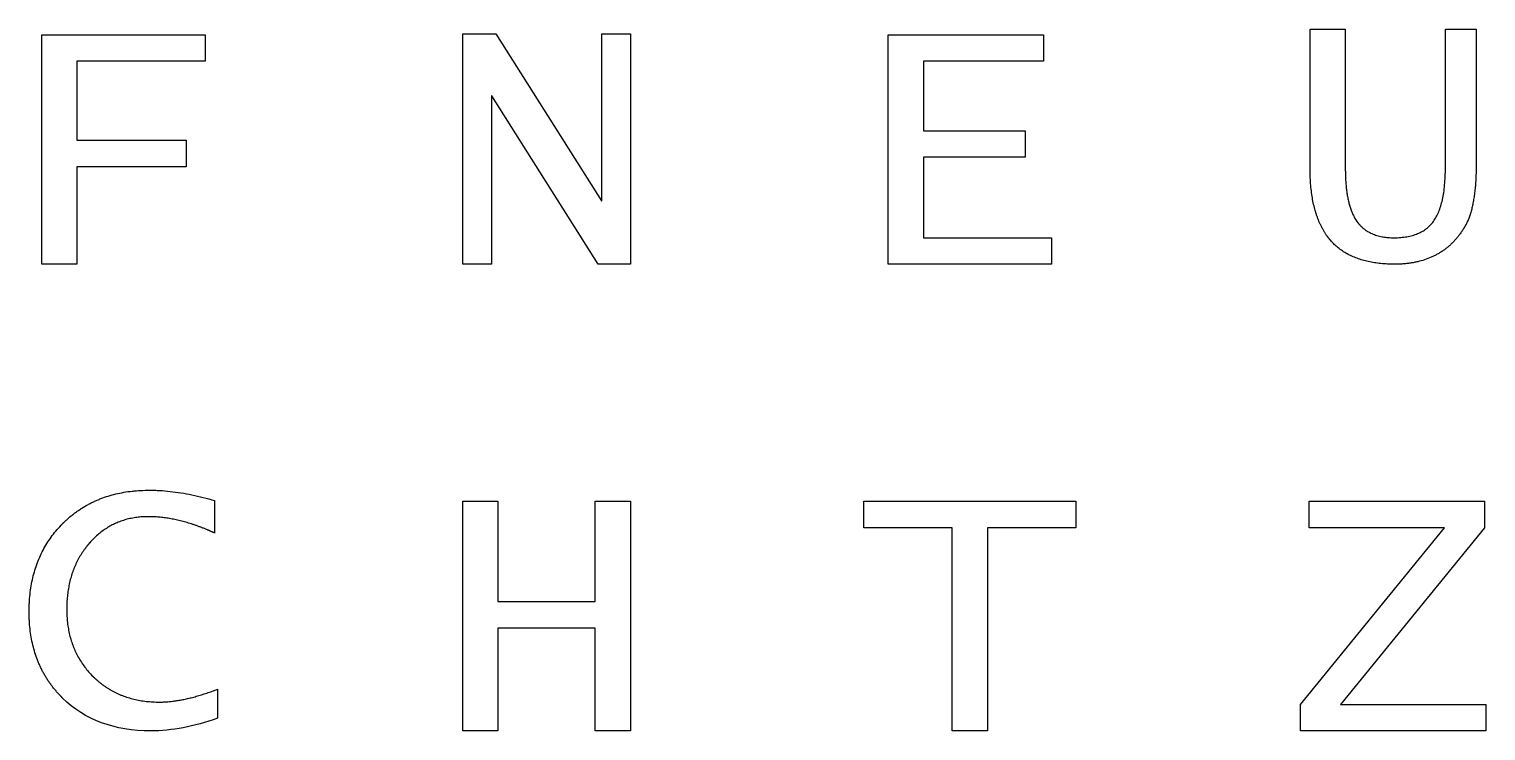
# Model space of a CAD drawing. Header units: millimetres. Extents: x -227 to 223, y -225 to 225.
# Drawn here: x -92.9 to 3.8, y -117.4 to -70.8 of the extents above; entities that cross this region are included whole.
import ezdxf

# ---------------------------------------------------------------- set-up
doc = ezdxf.new("R2010")
doc.units = ezdxf.units.MM
doc.layers.get('0').update_dxf_attribs({"linetype": 'CONTINUOUS'})

msp = doc.modelspace()

# ---------------------------------------------------------------- linework, layer by layer
for p, q in [((-7.843, -70.776), (-5.503, -70.776)), ((-7.843, -80.002), (-7.843, -70.776)), ((-5.503, -70.776), (-5.503, -80.034)), ((1.143, -79.977), (1.143, -70.776)), ((1.143, -70.776), (3.187, -70.776)), ((3.187, -70.776), (3.187, -79.632)), ((-80.572, -102.097), (-80.572, -104.251)), ((-80.369, -114.625), (-80.369, -116.552))]:
    msp.add_line(p, q)
for points in [[(-92.053, -86.395), (-92.053, -71.145), (-81.201, -71.145), (-81.201, -72.906), (-89.712, -72.906), (-89.712, -78.156), (-82.451, -78.156), (-82.451, -79.916), (-89.712, -79.916), (-89.712, -86.395)], [(-64.102, -86.395), (-64.102, -71.097), (-61.89, -71.097), (-54.892, -82.188), (-54.868, -82.188), (-54.868, -71.097), (-52.953, -71.097), (-52.953, -86.395), (-55.115, -86.395), (-62.162, -75.218), (-62.199, -75.218), (-62.199, -86.395)], [(-35.853, -86.395), (-35.853, -71.145), (-25.549, -71.145), (-25.549, -72.906), (-33.513, -72.906), (-33.513, -77.527), (-26.762, -77.527), (-26.762, -79.288), (-33.513, -79.288), (-33.513, -84.635), (-25.001, -84.635), (-25.001, -86.395)], [(-64.102, -117.395), (-64.102, -102.145), (-61.761, -102.145), (-61.761, -108.811), (-55.306, -108.811), (-55.306, -102.145), (-52.953, -102.145), (-52.953, -117.395), (-55.306, -117.395), (-55.306, -110.572), (-61.761, -110.572), (-61.761, -117.395)], [(-31.606, -117.395), (-31.606, -103.906), (-37.464, -103.906), (-37.464, -102.145), (-23.391, -102.145), (-23.391, -103.906), (-29.253, -103.906), (-29.253, -117.395)], [(-8.485, -117.395), (-8.485, -115.635), (1.086, -103.906), (-7.9, -103.906), (-7.9, -102.145), (3.735, -102.145), (3.735, -103.906), (-5.823, -115.635), (3.828, -115.635), (3.828, -117.395)]]:
    msp.add_lwpolyline(points, close=True)
for points, knots in [([(-6.472, -84.825), (-6.472, -84.825), (-6.472, -84.825), (-6.473, -84.825), (-6.473, -84.824), (-6.474, -84.823), (-6.475, -84.822), (-6.476, -84.821), (-6.477, -84.819), (-6.479, -84.817), (-6.481, -84.815), (-6.483, -84.812), (-6.486, -84.809), (-6.49, -84.805), (-6.495, -84.799), (-6.5, -84.792), (-6.508, -84.784), (-6.515, -84.776), (-6.522, -84.768), (-6.531, -84.756), (-6.543, -84.742), (-6.556, -84.726), (-6.57, -84.709), (-6.588, -84.686), (-6.611, -84.657), (-6.638, -84.623), (-6.665, -84.587), (-6.691, -84.552), (-6.717, -84.516), (-6.751, -84.468), (-6.793, -84.407), (-6.843, -84.332), (-6.891, -84.255), (-6.938, -84.177), (-6.999, -84.071), (-7.073, -83.935), (-7.156, -83.766), (-7.235, -83.591), (-7.309, -83.411), (-7.378, -83.224), (-7.442, -83.032), (-7.522, -82.765), (-7.61, -82.416), (-7.696, -81.978), (-7.762, -81.517), (-7.809, -81.033), (-7.837, -80.525), (-7.843, -80.179), (-7.843, -80.002)], [0, 0, 0, 0, 0.0000339, 0.0000678, 0.0001356, 0.0002713, 0.0004069, 0.0005426, 0.0008139, 0.0010853, 0.0013567, 0.0016281, 0.0021711, 0.0027142, 0.0032574, 0.0043443, 0.0054317, 0.0065196, 0.0076081, 0.0086971, 0.0108769, 0.0130589, 0.0152434, 0.0174302, 0.0218115, 0.0262032, 0.0306058, 0.0350199, 0.0394458, 0.043884, 0.0527992, 0.0617692, 0.0707977, 0.0798881, 0.089044, 0.1075645, 0.1263862, 0.1455342, 0.1650321, 0.1849025, 0.2051666, 0.2258445, 0.2685123, 0.3130492, 0.3595772, 0.4082039, 0.4590239, 0.5121202, 0.5121202, 0.5121202, 0.5121202]), ([(-5.503, -80.034), (-5.503, -80.034), (-5.503, -80.035), (-5.503, -80.036), (-5.503, -80.038), (-5.503, -80.04), (-5.503, -80.044), (-5.503, -80.048), (-5.503, -80.053), (-5.503, -80.061), (-5.502, -80.072), (-5.502, -80.085), (-5.502, -80.097), (-5.502, -80.114), (-5.502, -80.135), (-5.502, -80.16), (-5.502, -80.193), (-5.501, -80.234), (-5.5, -80.283), (-5.5, -80.332), (-5.498, -80.381), (-5.497, -80.445), (-5.494, -80.525), (-5.491, -80.62), (-5.486, -80.713), (-5.48, -80.836), (-5.47, -80.986), (-5.455, -81.162), (-5.438, -81.334), (-5.418, -81.502), (-5.395, -81.664), (-5.362, -81.872), (-5.314, -82.121), (-5.245, -82.405), (-5.166, -82.67), (-5.075, -82.917), (-4.944, -83.214), (-4.825, -83.421), (-4.736, -83.547)], [0, 0, 0, 0, 0.000079, 0.000158, 0.0003161, 0.0006321, 0.0009479, 0.0012637, 0.0018948, 0.0025255, 0.0037856, 0.0050438, 0.0063001, 0.0075547, 0.0100583, 0.0125546, 0.0150436, 0.0199998, 0.024927, 0.0298251, 0.0346943, 0.0395346, 0.049129, 0.0586086, 0.0679742, 0.0772263, 0.0953924, 0.1131122, 0.1303914, 0.1472358, 0.163652, 0.1796468, 0.2104004, 0.2395651, 0.2672184, 0.2934505, 0.3183666, 0.3647203, 0.3647203, 0.3647203, 0.3647203]), ([(-4.736, -83.547), (-4.736, -83.547), (-4.736, -83.547), (-4.736, -83.548), (-4.736, -83.548), (-4.735, -83.548), (-4.735, -83.548), (-4.735, -83.549), (-4.735, -83.549), (-4.734, -83.55), (-4.734, -83.551), (-4.733, -83.552), (-4.732, -83.553), (-4.731, -83.554), (-4.73, -83.556), (-4.728, -83.558), (-4.726, -83.561), (-4.724, -83.564), (-4.721, -83.569), (-4.718, -83.573), (-4.715, -83.577), (-4.711, -83.583), (-4.705, -83.59), (-4.699, -83.598), (-4.693, -83.606), (-4.685, -83.617), (-4.674, -83.631), (-4.662, -83.647), (-4.649, -83.663), (-4.636, -83.679), (-4.623, -83.695), (-4.606, -83.716), (-4.584, -83.742), (-4.557, -83.773), (-4.529, -83.803), (-4.501, -83.832), (-4.464, -83.871), (-4.415, -83.918), (-4.355, -83.972), (-4.293, -84.024), (-4.23, -84.074), (-4.164, -84.122), (-4.097, -84.167), (-4.004, -84.226), (-3.884, -84.293), (-3.732, -84.365), (-3.573, -84.429), (-3.407, -84.484), (-3.233, -84.531), (-3.02, -84.576), (-2.831, -84.603), (-2.635, -84.621), (-2.5, -84.63), (-2.362, -84.634), (-2.255, -84.635), (-2.146, -84.634), (-2, -84.63), (-1.823, -84.619), (-1.617, -84.598), (-1.356, -84.56), (-1.048, -84.491), (-0.758, -84.391), (-0.544, -84.293), (-0.392, -84.213), (-0.249, -84.123), (-0.113, -84.025), (0.014, -83.919), (0.134, -83.804), (0.246, -83.68), (0.386, -83.501), (0.545, -83.249), (0.706, -82.909), (0.842, -82.526), (0.953, -82.1), (1.038, -81.631), (1.099, -81.118), (1.135, -80.562), (1.143, -80.177), (1.143, -79.977)], [0, 0, 0, 0, 0.0000081, 0.0000162, 0.0000325, 0.000065, 0.0000976, 0.0001301, 0.0001951, 0.0002601, 0.0003902, 0.0005202, 0.0006502, 0.0007802, 0.0010402, 0.0013001, 0.0015599, 0.0020793, 0.0025985, 0.0031174, 0.0036361, 0.0041545, 0.0051906, 0.0062258, 0.0072599, 0.0082932, 0.0103569, 0.0124171, 0.0144738, 0.0165273, 0.0185777, 0.0206252, 0.0247118, 0.0287884, 0.0328561, 0.0369163, 0.04097, 0.0490629, 0.0571449, 0.065226, 0.0733158, 0.0814243, 0.0895612, 0.0977361, 0.1142352, 0.1309977, 0.1480934, 0.1655883, 0.1835436, 0.2020159, 0.2308022, 0.2407112, 0.2610269, 0.2714446, 0.2820411, 0.2932389, 0.3042435, 0.3256893, 0.3464168, 0.3664672, 0.4047112, 0.4408543, 0.4583003, 0.4754155, 0.4922738, 0.5089527, 0.5255323, 0.542094, 0.5587199, 0.575491, 0.6103228, 0.6477395, 0.6882056, 0.7320891, 0.7796797, 0.8312048, 0.8868442, 0.946741, 0.946741, 0.946741, 0.946741]), ([(3.187, -79.632), (3.187, -79.633), (3.187, -79.633), (3.187, -79.635), (3.187, -79.637), (3.187, -79.64), (3.187, -79.644), (3.187, -79.649), (3.187, -79.655), (3.187, -79.665), (3.187, -79.677), (3.187, -79.692), (3.187, -79.707), (3.187, -79.726), (3.187, -79.751), (3.187, -79.781), (3.187, -79.82), (3.186, -79.868), (3.186, -79.926), (3.185, -79.984), (3.184, -80.042), (3.182, -80.118), (3.18, -80.212), (3.177, -80.323), (3.173, -80.434), (3.167, -80.578), (3.158, -80.755), (3.146, -80.963), (3.13, -81.165), (3.113, -81.362), (3.093, -81.553), (3.063, -81.797), (3.021, -82.088), (2.96, -82.419), (2.89, -82.729), (2.81, -83.016), (2.721, -83.281), (2.623, -83.523), (2.549, -83.675), (2.51, -83.746)], [0, 0, 0, 0, 0.0000933, 0.0001866, 0.0003731, 0.0007461, 0.001119, 0.0014918, 0.0022368, 0.0029814, 0.0044688, 0.005954, 0.007437, 0.0089178, 0.0118729, 0.0148192, 0.0177567, 0.0236055, 0.0294194, 0.0351982, 0.0409422, 0.0466513, 0.0579651, 0.06914, 0.0801763, 0.0910744, 0.1124573, 0.1332922, 0.1535825, 0.1733321, 0.192545, 0.2112257, 0.2470089, 0.2807268, 0.3124318, 0.3421871, 0.3700686, 0.3961685, 0.4205992, 0.4205992, 0.4205992, 0.4205992]), ([(2.51, -83.746), (2.51, -83.746), (2.51, -83.746), (2.51, -83.746), (2.51, -83.747), (2.509, -83.747), (2.509, -83.747), (2.509, -83.748), (2.508, -83.749), (2.508, -83.75), (2.507, -83.751), (2.506, -83.753), (2.505, -83.755), (2.504, -83.757), (2.502, -83.76), (2.501, -83.763), (2.498, -83.768), (2.495, -83.774), (2.491, -83.781), (2.487, -83.787), (2.484, -83.794), (2.479, -83.803), (2.472, -83.815), (2.465, -83.828), (2.457, -83.842), (2.447, -83.86), (2.434, -83.882), (2.418, -83.909), (2.403, -83.936), (2.387, -83.962), (2.371, -83.989), (2.35, -84.023), (2.323, -84.067), (2.291, -84.118), (2.258, -84.169), (2.224, -84.219), (2.179, -84.285), (2.122, -84.367), (2.052, -84.462), (1.98, -84.555), (1.906, -84.646), (1.831, -84.735), (1.754, -84.821), (1.649, -84.933), (1.514, -85.067), (1.346, -85.219), (1.171, -85.361), (0.989, -85.495), (0.801, -85.619), (0.606, -85.734), (0.405, -85.84), (0.127, -85.97), (-0.239, -86.109), (-0.621, -86.215), (-0.938, -86.282), (-1.184, -86.324), (-1.437, -86.356), (-1.652, -86.375), (-1.827, -86.385), (-1.961, -86.391), (-2.073, -86.394), (-2.164, -86.395), (-2.249, -86.396), (-2.351, -86.395), (-2.507, -86.392), (-2.698, -86.386), (-2.924, -86.372), (-3.216, -86.347), (-3.567, -86.302), (-3.973, -86.226), (-4.358, -86.128), (-4.723, -86.009), (-5.067, -85.867), (-5.39, -85.703), (-5.693, -85.517), (-5.975, -85.309), (-6.236, -85.08), (-6.396, -84.912), (-6.472, -84.825)], [0, 0, 0, 0, 0.000012, 0.000024, 0.000049, 0.000098, 0.000147, 0.000196, 0.000294, 0.000392, 0.000588, 0.000784, 0.00098, 0.001176, 0.001568, 0.001959, 0.002351, 0.003133, 0.003915, 0.004697, 0.005478, 0.006259, 0.007819, 0.009377, 0.010933, 0.012487, 0.01559, 0.018686, 0.021775, 0.024856, 0.02793, 0.030997, 0.037111, 0.043198, 0.049258, 0.055293, 0.061302, 0.07325, 0.085106, 0.096877, 0.10857, 0.120189, 0.131743, 0.143236, 0.166068, 0.188741, 0.211309, 0.233828, 0.256353, 0.278942, 0.301648, 0.324526, 0.371, 0.418783, 0.443289, 0.46826, 0.493737, 0.519759, 0.532986, 0.546362, 0.559892, 0.566716, 0.57358, 0.585458, 0.597207, 0.620327, 0.642955, 0.665104, 0.708029, 0.749244, 0.788907, 0.827191, 0.864291, 0.900422, 0.935812, 0.970708, 1.005365, 1.040043, 1.040043, 1.040043, 1.040043]), ([(-90.674, -103.642), (-90.674, -103.642), (-90.674, -103.642), (-90.674, -103.642), (-90.674, -103.642), (-90.673, -103.642), (-90.673, -103.641), (-90.672, -103.641), (-90.672, -103.64), (-90.671, -103.639), (-90.67, -103.638), (-90.668, -103.636), (-90.667, -103.635), (-90.665, -103.633), (-90.662, -103.631), (-90.66, -103.628), (-90.656, -103.624), (-90.651, -103.619), (-90.645, -103.613), (-90.639, -103.608), (-90.634, -103.602), (-90.626, -103.594), (-90.616, -103.585), (-90.605, -103.573), (-90.593, -103.562), (-90.577, -103.546), (-90.558, -103.527), (-90.535, -103.505), (-90.511, -103.482), (-90.488, -103.46), (-90.464, -103.438), (-90.432, -103.408), (-90.393, -103.372), (-90.345, -103.328), (-90.296, -103.285), (-90.248, -103.243), (-90.183, -103.187), (-90.101, -103.119), (-90.001, -103.038), (-89.9, -102.959), (-89.798, -102.883), (-89.695, -102.808), (-89.59, -102.735), (-89.449, -102.641), (-89.27, -102.528), (-89.051, -102.4), (-88.826, -102.279), (-88.597, -102.167), (-88.363, -102.062), (-88.044, -101.932), (-87.633, -101.789), (-87.122, -101.649), (-86.592, -101.54), (-86.138, -101.476), (-85.67, -101.431), (-85.286, -101.411), (-84.882, -101.405), (-84.557, -101.41), (-84.097, -101.43), (-83.512, -101.479), (-82.798, -101.575), (-82.069, -101.71), (-81.323, -101.883), (-80.824, -102.021), (-80.572, -102.097)], [0, 0, 0, 0, 0.000013, 0.000026, 0.000051, 0.000102, 0.000153, 0.000204, 0.000307, 0.000409, 0.000613, 0.000818, 0.001022, 0.001227, 0.001636, 0.002044, 0.002453, 0.00327, 0.004087, 0.004904, 0.005721, 0.006537, 0.00817, 0.009801, 0.011432, 0.013062, 0.016319, 0.019573, 0.022825, 0.026073, 0.029318, 0.032561, 0.039037, 0.045503, 0.051959, 0.058405, 0.064841, 0.077688, 0.090503, 0.103291, 0.116055, 0.128799, 0.141528, 0.154245, 0.179659, 0.205074, 0.230523, 0.256038, 0.281649, 0.307389, 0.359371, 0.412231, 0.466197, 0.521486, 0.549692, 0.607334, 0.63682, 0.67069, 0.704978, 0.774907, 0.846819, 0.920903, 0.997328, 1.076251, 1.076251, 1.076251, 1.076251]), ([(-80.572, -104.251), (-80.572, -104.251), (-80.573, -104.251), (-80.573, -104.25), (-80.574, -104.25), (-80.575, -104.249), (-80.577, -104.249), (-80.579, -104.248), (-80.581, -104.247), (-80.585, -104.245), (-80.591, -104.242), (-80.597, -104.24), (-80.603, -104.237), (-80.611, -104.233), (-80.621, -104.228), (-80.633, -104.223), (-80.65, -104.215), (-80.67, -104.206), (-80.695, -104.195), (-80.719, -104.184), (-80.743, -104.173), (-80.776, -104.159), (-80.817, -104.141), (-80.865, -104.12), (-80.914, -104.099), (-80.962, -104.078), (-81.011, -104.057), (-81.075, -104.03), (-81.156, -103.997), (-81.252, -103.958), (-81.348, -103.92), (-81.444, -103.883), (-81.571, -103.835), (-81.729, -103.777), (-81.918, -103.711), (-82.106, -103.649), (-82.293, -103.59), (-82.54, -103.518), (-82.846, -103.437), (-83.21, -103.354), (-83.57, -103.286), (-83.926, -103.233), (-84.22, -103.202), (-84.454, -103.184), (-84.627, -103.175), (-84.77, -103.17), (-84.885, -103.168), (-84.974, -103.168), (-85.068, -103.168), (-85.198, -103.171), (-85.358, -103.179), (-85.548, -103.194), (-85.796, -103.222), (-86.1, -103.272), (-86.454, -103.356), (-86.797, -103.465), (-87.129, -103.598), (-87.448, -103.755), (-87.756, -103.937), (-88.052, -104.142), (-88.337, -104.372), (-88.609, -104.626), (-88.781, -104.809), (-88.865, -104.904)], [0, 0, 0, 0, 0.0000422, 0.0000844, 0.0001687, 0.0003375, 0.0005062, 0.0006749, 0.0010123, 0.0013497, 0.0020241, 0.0026983, 0.0033723, 0.004046, 0.0053927, 0.0067383, 0.008083, 0.0107694, 0.0134517, 0.0161301, 0.0188045, 0.021475, 0.0268041, 0.0321174, 0.0374151, 0.0426972, 0.0479637, 0.0532148, 0.0636709, 0.0740661, 0.0844009, 0.0946759, 0.1048918, 0.1251485, 0.1451762, 0.1649801, 0.1845659, 0.203939, 0.2420693, 0.2794213, 0.3160469, 0.352001, 0.3873416, 0.4048017, 0.4221316, 0.4393394, 0.4479001, 0.4564335, 0.4662604, 0.4760169, 0.495327, 0.5143843, 0.5332092, 0.5702416, 0.6066079, 0.6424958, 0.6781004, 0.7136212, 0.7492589, 0.7852119, 0.8216732, 0.8588275, 0.8968493, 0.8968493, 0.8968493, 0.8968493]), ([(-90.662, -115.213), (-90.662, -115.213), (-90.662, -115.213), (-90.662, -115.212), (-90.662, -115.212), (-90.663, -115.212), (-90.663, -115.212), (-90.663, -115.211), (-90.664, -115.211), (-90.665, -115.21), (-90.666, -115.208), (-90.668, -115.207), (-90.669, -115.206), (-90.671, -115.204), (-90.673, -115.201), (-90.676, -115.199), (-90.68, -115.195), (-90.685, -115.19), (-90.691, -115.184), (-90.696, -115.179), (-90.702, -115.173), (-90.71, -115.165), (-90.719, -115.156), (-90.731, -115.144), (-90.742, -115.133), (-90.757, -115.118), (-90.776, -115.098), (-90.799, -115.075), (-90.821, -115.052), (-90.843, -115.029), (-90.865, -115.005), (-90.895, -114.974), (-90.931, -114.935), (-90.974, -114.888), (-91.017, -114.84), (-91.059, -114.792), (-91.115, -114.728), (-91.183, -114.647), (-91.263, -114.548), (-91.341, -114.449), (-91.417, -114.348), (-91.491, -114.246), (-91.564, -114.142), (-91.658, -114.003), (-91.77, -113.826), (-91.898, -113.608), (-92.018, -113.386), (-92.13, -113.159), (-92.234, -112.927), (-92.363, -112.61), (-92.505, -112.202), (-92.644, -111.694), (-92.752, -111.168), (-92.829, -110.622), (-92.867, -110.155), (-92.883, -109.773), (-92.886, -109.479), (-92.883, -109.184), (-92.867, -108.796), (-92.83, -108.322), (-92.753, -107.768), (-92.646, -107.233), (-92.507, -106.716), (-92.338, -106.219), (-92.138, -105.741), (-91.907, -105.282), (-91.646, -104.841), (-91.353, -104.421), (-91.03, -104.019), (-90.796, -103.766), (-90.674, -103.642)], [0, 0, 0, 0, 0.000013, 0.000025, 0.000051, 0.000101, 0.000152, 0.000203, 0.000304, 0.000405, 0.000608, 0.00081, 0.001013, 0.001215, 0.00162, 0.002025, 0.00243, 0.003239, 0.004048, 0.004857, 0.005666, 0.006475, 0.008092, 0.009708, 0.011323, 0.012937, 0.016163, 0.019387, 0.022607, 0.025824, 0.029038, 0.03225, 0.038665, 0.045069, 0.051464, 0.057848, 0.064224, 0.076949, 0.089644, 0.102312, 0.114957, 0.127584, 0.140196, 0.152798, 0.177984, 0.203177, 0.228409, 0.253712, 0.279118, 0.304659, 0.356262, 0.408773, 0.462421, 0.517422, 0.573978, 0.6029, 0.632279, 0.662066, 0.6914, 0.748787, 0.804624, 0.859106, 0.91244, 0.964849, 1.016567, 1.067837, 1.11891, 1.170038, 1.221472, 1.273459, 1.273459, 1.273459, 1.273459]), ([(-88.865, -104.904), (-88.865, -104.904), (-88.865, -104.904), (-88.865, -104.904), (-88.865, -104.905), (-88.866, -104.905), (-88.866, -104.906), (-88.867, -104.906), (-88.868, -104.907), (-88.869, -104.909), (-88.871, -104.911), (-88.873, -104.913), (-88.875, -104.915), (-88.877, -104.918), (-88.88, -104.922), (-88.884, -104.927), (-88.89, -104.933), (-88.896, -104.94), (-88.904, -104.949), (-88.912, -104.958), (-88.92, -104.968), (-88.93, -104.98), (-88.943, -104.995), (-88.959, -105.013), (-88.974, -105.032), (-88.989, -105.05), (-89.004, -105.069), (-89.025, -105.093), (-89.05, -105.124), (-89.079, -105.162), (-89.109, -105.2), (-89.138, -105.238), (-89.176, -105.288), (-89.223, -105.352), (-89.278, -105.43), (-89.331, -105.508), (-89.384, -105.588), (-89.435, -105.668), (-89.484, -105.749), (-89.549, -105.858), (-89.626, -105.996), (-89.714, -106.165), (-89.796, -106.338), (-89.873, -106.514), (-89.944, -106.693), (-90.033, -106.938), (-90.13, -107.252), (-90.225, -107.64), (-90.299, -108.042), (-90.343, -108.386), (-90.367, -108.667), (-90.38, -108.882), (-90.387, -109.064), (-90.39, -109.211), (-90.39, -109.323), (-90.39, -109.434), (-90.387, -109.583), (-90.379, -109.767), (-90.364, -109.984), (-90.336, -110.268), (-90.287, -110.614), (-90.203, -111.019), (-90.095, -111.41), (-89.963, -111.788), (-89.807, -112.151), (-89.627, -112.501), (-89.423, -112.837), (-89.195, -113.159), (-88.943, -113.467), (-88.761, -113.661), (-88.666, -113.756)], [0, 0, 0, 0, 0.0000188, 0.0000376, 0.0000752, 0.0001504, 0.0002257, 0.0003009, 0.0004513, 0.0006018, 0.0009027, 0.0012035, 0.0015043, 0.0018051, 0.0024066, 0.003008, 0.0036093, 0.0048117, 0.0060136, 0.0072151, 0.0084163, 0.0096171, 0.0120176, 0.0144166, 0.0168143, 0.0192106, 0.0216055, 0.0239992, 0.0287829, 0.0335619, 0.0383365, 0.0431072, 0.0478741, 0.0573981, 0.0669112, 0.0764159, 0.0859148, 0.0954105, 0.1049056, 0.1144027, 0.1334125, 0.1524611, 0.1715691, 0.1907567, 0.2100438, 0.2294503, 0.2686933, 0.3086398, 0.3494309, 0.3911992, 0.4124906, 0.4340716, 0.4559563, 0.4670169, 0.4781584, 0.489424, 0.5006051, 0.5227213, 0.5445246, 0.5660329, 0.6082349, 0.6494893, 0.6899644, 0.7298379, 0.7692952, 0.8085273, 0.8477279, 0.8870911, 0.9268079, 0.9670641, 0.9670641, 0.9670641, 0.9670641]), ([(-88.666, -113.756), (-88.666, -113.756), (-88.666, -113.756), (-88.665, -113.757), (-88.665, -113.757), (-88.665, -113.757), (-88.664, -113.758), (-88.663, -113.759), (-88.662, -113.76), (-88.661, -113.761), (-88.659, -113.763), (-88.657, -113.765), (-88.655, -113.767), (-88.652, -113.77), (-88.648, -113.774), (-88.643, -113.779), (-88.639, -113.783), (-88.634, -113.788), (-88.628, -113.793), (-88.621, -113.801), (-88.612, -113.81), (-88.603, -113.819), (-88.591, -113.83), (-88.575, -113.845), (-88.557, -113.862), (-88.539, -113.88), (-88.521, -113.897), (-88.502, -113.914), (-88.478, -113.937), (-88.447, -113.965), (-88.409, -113.998), (-88.372, -114.031), (-88.334, -114.064), (-88.284, -114.107), (-88.22, -114.16), (-88.143, -114.222), (-88.065, -114.283), (-87.986, -114.342), (-87.906, -114.4), (-87.825, -114.456), (-87.716, -114.528), (-87.578, -114.616), (-87.409, -114.715), (-87.236, -114.807), (-87.06, -114.894), (-86.88, -114.975), (-86.635, -115.075), (-86.32, -115.186), (-85.929, -115.294), (-85.524, -115.377), (-85.177, -115.427), (-84.894, -115.455), (-84.676, -115.47), (-84.492, -115.477), (-84.344, -115.48), (-84.246, -115.481), (-84.163, -115.48), (-84.071, -115.479), (-83.954, -115.475), (-83.812, -115.468), (-83.619, -115.454), (-83.373, -115.429), (-83.071, -115.387), (-82.761, -115.333), (-82.443, -115.268), (-82.117, -115.19), (-81.664, -115.069), (-81.078, -114.887), (-80.609, -114.717), (-80.369, -114.625)], [0, 0, 0, 0, 0.0000198, 0.0000396, 0.0000793, 0.0001585, 0.0002378, 0.0003171, 0.0004756, 0.0006341, 0.0009511, 0.0012681, 0.001585, 0.0019019, 0.0025356, 0.003169, 0.0038023, 0.0044354, 0.0050684, 0.0063337, 0.0075985, 0.0088625, 0.0101259, 0.0126507, 0.0151729, 0.0176925, 0.0202097, 0.0227244, 0.0252367, 0.0302542, 0.0352625, 0.0402621, 0.0452533, 0.0502364, 0.0601797, 0.0700951, 0.0799854, 0.0898537, 0.0997028, 0.1095358, 0.1193556, 0.1389671, 0.1585622, 0.1781652, 0.1978004, 0.2174919, 0.2372638, 0.2771375, 0.3176129, 0.3588675, 0.4010696, 0.4225779, 0.4443812, 0.4664974, 0.4776784, 0.4889441, 0.4957907, 0.5026899, 0.5166484, 0.5308256, 0.5452268, 0.5747204, 0.6051689, 0.636607, 0.6690662, 0.702575, 0.7371593, 0.8096407, 0.8866805, 0.8866805, 0.8866805, 0.8866805]), ([(-80.369, -116.552), (-81.939, -117.116), (-83.416, -117.395), (-84.804, -117.395), (-87.226, -117.395), (-89.181, -116.669), (-90.662, -115.213)], [0, 0, 0, 0, 0.0714286, 0.0714286, 0.0714286, 0.1428571, 0.1428571, 0.1428571, 0.1428571])]:
    msp.add_open_spline(points, degree=3, knots=knots)

doc.saveas('drawing.dxf')
